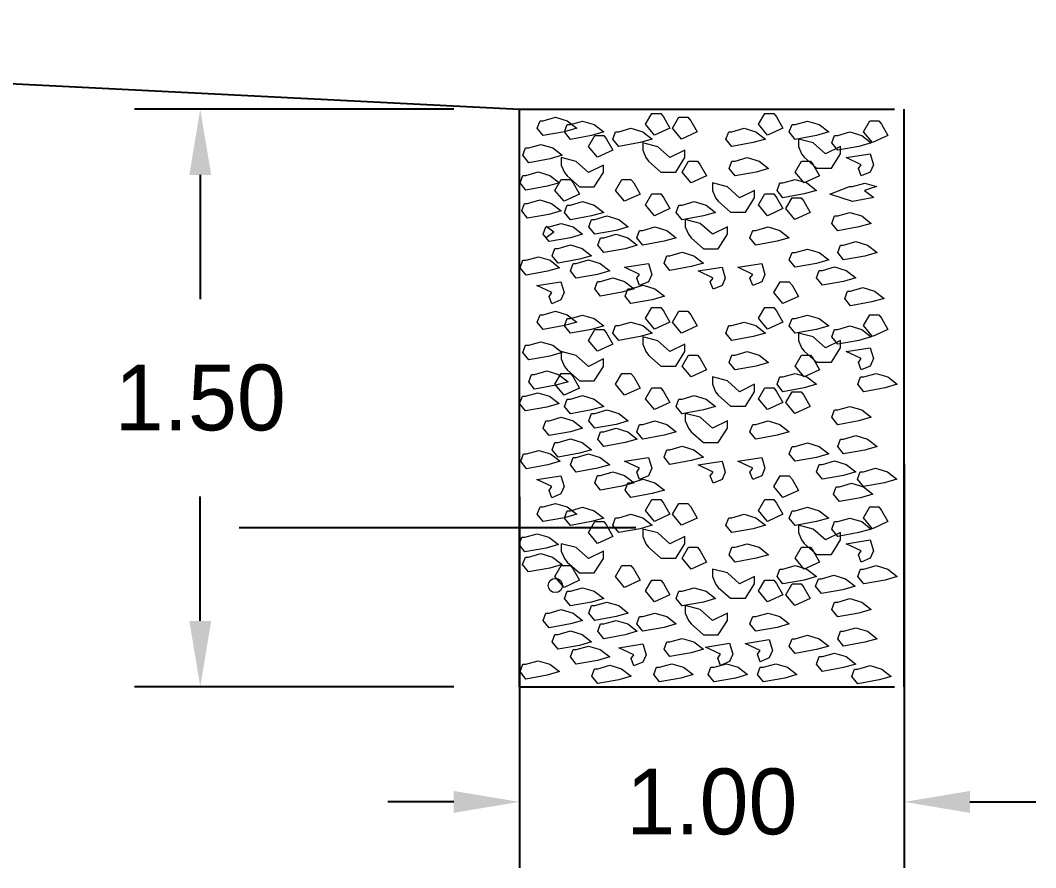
# Model space of a CAD drawing. Header units: metres. Extents: x 0 to 246, y -13 to 116.
# Drawn here: x 155.119 to 157.899, y 39.387 to 41.706 of the extents above; entities that cross this region are included whole.
import ezdxf

# ---------------------------------------------------------------- set-up
doc = ezdxf.new("R2010")
doc.units = ezdxf.units.M
doc.header["$MEASUREMENT"] = 0
doc.dimstyles.get("Standard").update_dxf_attribs({"dimtxt": 0.18, "dimasz": 0.18, "dimexe": 0.18, "dimexo": 0.0625, "dimgap": 0.09, "dimtad": 0, "dimtih": 1, "dimtoh": 1, "dimdec": 4, "dimzin": 0, "dimdsep": 46, "dimtxsty": 'Standard', "dimcen": 0.09, "dimadec": 0, "dimazin": 0, "dimtfac": 1, "dimtdec": 4, "dimtofl": 0, "dimtmove": 0, "dimatfit": 3, "dimfxl": 0, "dimtolj": 1, "dimtzin": 0, "dimarcsym": 0})

# ---------------------------------------------------------------- blocks, each defined once
blk = doc.blocks.new('*D9')
at = {"color": 0, "lineweight": -2}
for p, q in [((157.5389, 40.4924), (157.5389, 39.3872)), ((156.4854, 40.4023), (156.4854, 39.3872)), ((156.3054, 39.5672), (156.1254, 39.5672)), ((157.7189, 39.5672), (157.8989, 39.5672))]:
    blk.add_line(p, q, dxfattribs=at)
at = {"color": 0}
for points in [[(156.3054, 39.5972), (156.3054, 39.5372), (156.4854, 39.5672)], [(157.7189, 39.5972), (157.7189, 39.5372), (157.5389, 39.5672)]]:
    blk.add_solid(points, dxfattribs=at)
at = {"layer": 'DEFPOINTS', "color": 0}
for p in [(157.5389, 40.6724), (156.4854, 40.5823), (157.5389, 39.5672)]:
    blk.add_point(p, dxfattribs=at)
at = {"color": 0, "insert": (157.0122, 39.5672), "char_height": 0.18, "attachment_point": 5}
blk.add_mtext('\\A1;1.00', dxfattribs=at)
blk = doc.blocks.new('*D8')
at = {"color": 0, "lineweight": -2}
for p, q in [((156.3054, 41.4625), (155.4315, 41.4625)), ((155.6115, 41.2825), (155.6115, 40.9424)), ((155.6115, 40.0622), (155.6115, 40.4024)), ((156.3054, 39.8822), (155.4315, 39.8822))]:
    blk.add_line(p, q, dxfattribs=at)
at = {"color": 0}
for points in [[(155.5815, 41.2825), (155.6415, 41.2825), (155.6115, 41.4625)], [(155.5815, 40.0622), (155.6415, 40.0622), (155.6115, 39.8822)]]:
    blk.add_solid(points, dxfattribs=at)
at = {"layer": 'DEFPOINTS', "color": 0}
for p in [(156.4854, 41.4625), (155.6115, 39.8822), (156.4854, 39.8822)]:
    blk.add_point(p, dxfattribs=at)
at = {"color": 0, "insert": (155.6115, 40.6724), "char_height": 0.18, "attachment_point": 5}
blk.add_mtext('\\A1;1.50', dxfattribs=at)

msp = doc.modelspace()

# ---------------------------------------------------------------- linework, layer by layer
at = {"color": 0, "ltscale": 7}
for p, q in [((151.62448, 41.70558), (156.48536, 41.46254)), ((156.48536, 41.46254), (157.51261, 41.46254)), ((156.48536, 39.88216), (156.48536, 41.46254)), ((157.53895, 39.88216), (157.53895, 41.46254)), ((156.48536, 39.88216), (157.51261, 39.88216))]:
    msp.add_line(p, q, dxfattribs=at)
at = {"color": 0, "lineweight": 5}
for q in [(156.55854, 41.1416), (156.55854, 41.11015)]:
    msp.add_line((156.57915, 41.12588), q, dxfattribs=at)
at = {"color": 0}
msp.add_line((156.80444, 40.31713), (155.71798, 40.31713), dxfattribs=at)
at = {"color": 0, "lineweight": 5}
for points in [[(156.58394, 41.44042), (156.61614, 41.43077), (156.64216, 41.41059), (156.60871, 41.40094), (156.55049, 41.39042), (156.53439, 41.41059), (156.54182, 41.43077), (156.55049, 41.43077)], [(156.58394, 41.44042), (156.61614, 41.43077), (156.64216, 41.41059), (156.60871, 41.40094), (156.55049, 41.39042), (156.53439, 41.41059), (156.54182, 41.43077), (156.55049, 41.43077)], [(156.65826, 41.42989), (156.69047, 41.42024), (156.71648, 41.40007), (156.68304, 41.39042), (156.62481, 41.37989), (156.60871, 41.40007), (156.61614, 41.42024), (156.62481, 41.42024)], [(156.65826, 41.42989), (156.69047, 41.42024), (156.71648, 41.40007), (156.68304, 41.39042), (156.62481, 41.37989), (156.60871, 41.40007), (156.61614, 41.42024), (156.62481, 41.42024)], [(156.89734, 41.41059), (156.85522, 41.39129), (156.83044, 41.42112), (156.84779, 41.45094), (156.87256, 41.45094), (156.87999, 41.44129)], [(156.89734, 41.41059), (156.85522, 41.39129), (156.83044, 41.42112), (156.84779, 41.45094), (156.87256, 41.45094), (156.87999, 41.44129)], [(156.97166, 41.40007), (156.92954, 41.38077), (156.90477, 41.41059), (156.92211, 41.44042), (156.94689, 41.44042), (156.95432, 41.43077)], [(156.97166, 41.40007), (156.92954, 41.38077), (156.90477, 41.41059), (156.92211, 41.44042), (156.94689, 41.44042), (156.95432, 41.43077)], [(157.20702, 41.41059), (157.1649, 41.39129), (157.14013, 41.42112), (157.15747, 41.45094), (157.18224, 41.45094), (157.18968, 41.44129)], [(157.20702, 41.41059), (157.1649, 41.39129), (157.14013, 41.42112), (157.15747, 41.45094), (157.18224, 41.45094), (157.18968, 41.44129)], [(157.27391, 41.42989), (157.30612, 41.42024), (157.33213, 41.40007), (157.29869, 41.39042), (157.24047, 41.37989), (157.22436, 41.40007), (157.23179, 41.42024), (157.24047, 41.42024)], [(157.27391, 41.42989), (157.30612, 41.42024), (157.33213, 41.40007), (157.29869, 41.39042), (157.24047, 41.37989), (157.22436, 41.40007), (157.23179, 41.42024), (157.24047, 41.42024)], [(157.49403, 41.39042), (157.45191, 41.37112), (157.42714, 41.40094), (157.44448, 41.43077), (157.46925, 41.43077), (157.47669, 41.42112)], [(157.49403, 41.39042), (157.45191, 41.37112), (157.42714, 41.40094), (157.44448, 41.43077), (157.46925, 41.43077), (157.47669, 41.42112)], [(156.7908, 41.41059), (156.82301, 41.40094), (156.84903, 41.38077), (156.81558, 41.37112), (156.75736, 41.36059), (156.74126, 41.38077), (156.74869, 41.40094), (156.75736, 41.40094)], [(156.7908, 41.41059), (156.82301, 41.40094), (156.84903, 41.38077), (156.81558, 41.37112), (156.75736, 41.36059), (156.74126, 41.38077), (156.74869, 41.40094), (156.75736, 41.40094)], [(157.10049, 41.41059), (157.1327, 41.40094), (157.15871, 41.38077), (157.12526, 41.37112), (157.06704, 41.36059), (157.05094, 41.38077), (157.05837, 41.40094), (157.06704, 41.40094)], [(157.10049, 41.41059), (157.1327, 41.40094), (157.15871, 41.38077), (157.12526, 41.37112), (157.06704, 41.36059), (157.05094, 41.38077), (157.05837, 41.40094), (157.06704, 41.40094)], [(157.39035, 41.40007), (157.42256, 41.39042), (157.44857, 41.37024), (157.41513, 41.36059), (157.35691, 41.35007), (157.3408, 41.37024), (157.34824, 41.39042), (157.35691, 41.39042)], [(157.39035, 41.40007), (157.42256, 41.39042), (157.44857, 41.37024), (157.41513, 41.36059), (157.35691, 41.35007), (157.3408, 41.37024), (157.34824, 41.39042), (157.35691, 41.39042)], [(156.74126, 41.35007), (156.69914, 41.33077), (156.67436, 41.36059), (156.69171, 41.39042), (156.71648, 41.39042), (156.72391, 41.38077)], [(156.74126, 41.35007), (156.69914, 41.33077), (156.67436, 41.36059), (156.69171, 41.39042), (156.71648, 41.39042), (156.72391, 41.38077)], [(156.83912, 41.32024), (156.87256, 41.29042), (156.91344, 41.29042), (156.93821, 41.32989), (156.93821, 41.35007), (156.89734, 41.32989), (156.86389, 41.35971), (156.82301, 41.37024), (156.82301, 41.35007), (156.83168, 41.32989)], [(156.83912, 41.32024), (156.87256, 41.29042), (156.91344, 41.29042), (156.93821, 41.32989), (156.93821, 41.35007), (156.89734, 41.32989), (156.86389, 41.35971), (156.82301, 41.37024), (156.82301, 41.35007), (156.83168, 41.32989)], [(157.26524, 41.33077), (157.29869, 41.30094), (157.33956, 41.30094), (157.36434, 41.34042), (157.36434, 41.36059), (157.32346, 41.34042), (157.29001, 41.37024), (157.24914, 41.38077), (157.24914, 41.36059), (157.25781, 41.34042)], [(157.26524, 41.33077), (157.29869, 41.30094), (157.33956, 41.30094), (157.36434, 41.34042), (157.36434, 41.36059), (157.32346, 41.34042), (157.29001, 41.37024), (157.24914, 41.38077), (157.24914, 41.36059), (157.25781, 41.34042)], [(156.54444, 41.3661), (156.57664, 41.35646), (156.60266, 41.33628), (156.56921, 41.32663), (156.51099, 41.3161), (156.49489, 41.33628), (156.50232, 41.35646), (156.51099, 41.35646)], [(156.54444, 41.3661), (156.57664, 41.35646), (156.60266, 41.33628), (156.56921, 41.32663), (156.51099, 41.3161), (156.49489, 41.33628), (156.50232, 41.35646), (156.51099, 41.35646)], [(156.61614, 41.27989), (156.64959, 41.25007), (156.69047, 41.25007), (156.71524, 41.28954), (156.71524, 41.30971), (156.67436, 41.28954), (156.64092, 41.31936), (156.60004, 41.32989), (156.60004, 41.30971), (156.60871, 41.28954)], [(156.61614, 41.27989), (156.64959, 41.25007), (156.69047, 41.25007), (156.71524, 41.28954), (156.71524, 41.30971), (156.67436, 41.28954), (156.64092, 41.31936), (156.60004, 41.32989), (156.60004, 41.30971), (156.60871, 41.28954)], [(156.99767, 41.27989), (156.95556, 41.26059), (156.93078, 41.29042), (156.94812, 41.32024), (156.9729, 41.32024), (156.98033, 41.31059)], [(156.99767, 41.27989), (156.95556, 41.26059), (156.93078, 41.29042), (156.94812, 41.32024), (156.9729, 41.32024), (156.98033, 41.31059)], [(157.10916, 41.32989), (157.14137, 41.32024), (157.16738, 41.30007), (157.13393, 41.29042), (157.07571, 41.27989), (157.05961, 41.30007), (157.06704, 41.32024), (157.07571, 41.32024)], [(157.10916, 41.32989), (157.14137, 41.32024), (157.16738, 41.30007), (157.13393, 41.29042), (157.07571, 41.27989), (157.05961, 41.30007), (157.06704, 41.32024), (157.07571, 41.32024)], [(157.30736, 41.27989), (157.26524, 41.26059), (157.24047, 41.29042), (157.25781, 41.32024), (157.28258, 41.32024), (157.29001, 41.31059)], [(157.30736, 41.27989), (157.26524, 41.26059), (157.24047, 41.29042), (157.25781, 41.32024), (157.28258, 41.32024), (157.29001, 41.31059)], [(157.42132, 41.27989), (157.41389, 41.30007), (157.42132, 41.31059), (157.38044, 41.32989), (157.4461, 41.34042), (157.45477, 41.31059), (157.4461, 41.29042)], [(157.42132, 41.27989), (157.41389, 41.30007), (157.42132, 41.31059), (157.38044, 41.32989), (157.4461, 41.34042), (157.45477, 41.31059), (157.4461, 41.29042)], [(156.53669, 41.29099), (156.56889, 41.28134), (156.59491, 41.26117), (156.56146, 41.25152), (156.50324, 41.24099), (156.48714, 41.26117), (156.49457, 41.28134), (156.50324, 41.28134)], [(156.64959, 41.22989), (156.60747, 41.21059), (156.5827, 41.24042), (156.60004, 41.27024), (156.62481, 41.27024), (156.63225, 41.26059)], [(156.64959, 41.22989), (156.60747, 41.21059), (156.5827, 41.24042), (156.60004, 41.27024), (156.62481, 41.27024), (156.63225, 41.26059)], [(156.81558, 41.22989), (156.77346, 41.21059), (156.74869, 41.24042), (156.76603, 41.27024), (156.7908, 41.27024), (156.79824, 41.26059)], [(156.81558, 41.22989), (156.77346, 41.21059), (156.74869, 41.24042), (156.76603, 41.27024), (156.7908, 41.27024), (156.79824, 41.26059)], [(157.02988, 41.21059), (157.06333, 41.18077), (157.1042, 41.18077), (157.12898, 41.22024), (157.12898, 41.24042), (157.0881, 41.22024), (157.05466, 41.25007), (157.01378, 41.26059), (157.01378, 41.24042), (157.02245, 41.22024)], [(157.02988, 41.21059), (157.06333, 41.18077), (157.1042, 41.18077), (157.12898, 41.22024), (157.12898, 41.24042), (157.0881, 41.22024), (157.05466, 41.25007), (157.01378, 41.26059), (157.01378, 41.24042), (157.02245, 41.22024)], [(157.24047, 41.27024), (157.27267, 41.26059), (157.29869, 41.24042), (157.26524, 41.23077), (157.20702, 41.22024), (157.19092, 41.24042), (157.19835, 41.26059), (157.20702, 41.26059)], [(157.24047, 41.27024), (157.27267, 41.26059), (157.29869, 41.24042), (157.26524, 41.23077), (157.20702, 41.22024), (157.19092, 41.24042), (157.19835, 41.26059), (157.20702, 41.26059)], [(157.43108, 41.26015), (157.46329, 41.2505), (157.43034, 41.24042), (157.45586, 41.22068), (157.39763, 41.21015), (157.33567, 41.23033), (157.38896, 41.2505), (157.39763, 41.2505)], [(156.89734, 41.19042), (156.85522, 41.17112), (156.83044, 41.20094), (156.84779, 41.23077), (156.87256, 41.23077), (156.87999, 41.22112)], [(156.89734, 41.19042), (156.85522, 41.17112), (156.83044, 41.20094), (156.84779, 41.23077), (156.87256, 41.23077), (156.87999, 41.22112)], [(157.20702, 41.19042), (157.1649, 41.17112), (157.14013, 41.20094), (157.15747, 41.23077), (157.18224, 41.23077), (157.18968, 41.22112)], [(157.20702, 41.19042), (157.1649, 41.17112), (157.14013, 41.20094), (157.15747, 41.23077), (157.18224, 41.23077), (157.18968, 41.22112)], [(156.54136, 41.2142), (156.57356, 41.20455), (156.59958, 41.18438), (156.56613, 41.17473), (156.50791, 41.1642), (156.49181, 41.18438), (156.49924, 41.20455), (156.50791, 41.20455)], [(156.65826, 41.20971), (156.69047, 41.20007), (156.71648, 41.17989), (156.68304, 41.17024), (156.62481, 41.15971), (156.60871, 41.17989), (156.61614, 41.20007), (156.62481, 41.20007)], [(156.65826, 41.20971), (156.69047, 41.20007), (156.71648, 41.17989), (156.68304, 41.17024), (156.62481, 41.15971), (156.60871, 41.17989), (156.61614, 41.20007), (156.62481, 41.20007)], [(156.96423, 41.20971), (156.99643, 41.20007), (157.02245, 41.17989), (156.989, 41.17024), (156.93078, 41.15971), (156.91468, 41.17989), (156.92211, 41.20007), (156.93078, 41.20007)], [(156.96423, 41.20971), (156.99643, 41.20007), (157.02245, 41.17989), (156.989, 41.17024), (156.93078, 41.15971), (156.91468, 41.17989), (156.92211, 41.20007), (156.93078, 41.20007)], [(157.28134, 41.17989), (157.23923, 41.16059), (157.21445, 41.19042), (157.23179, 41.22024), (157.25657, 41.22024), (157.264, 41.21059)], [(157.28134, 41.17989), (157.23923, 41.16059), (157.21445, 41.19042), (157.23179, 41.22024), (157.25657, 41.22024), (157.264, 41.21059)], [(157.39035, 41.17989), (157.42256, 41.17024), (157.44857, 41.15007), (157.41513, 41.14042), (157.35691, 41.12989), (157.3408, 41.15007), (157.34824, 41.17024), (157.35691, 41.17024)], [(157.39035, 41.17989), (157.42256, 41.17024), (157.44857, 41.15007), (157.41513, 41.14042), (157.35691, 41.12989), (157.3408, 41.15007), (157.34824, 41.17024), (157.35691, 41.17024)], [(156.60004, 41.15007), (156.63225, 41.14042), (156.65826, 41.12024), (156.62481, 41.11059), (156.56659, 41.10007), (156.55049, 41.12024), (156.55792, 41.14042), (156.56659, 41.14042)], [(156.60004, 41.15007), (156.63225, 41.14042), (156.65826, 41.12024), (156.62481, 41.11059), (156.56659, 41.10007), (156.55049, 41.12024), (156.55792, 41.14042), (156.56659, 41.14042)], [(156.72515, 41.17024), (156.75736, 41.16059), (156.78337, 41.14042), (156.74993, 41.13077), (156.69171, 41.12024), (156.6756, 41.14042), (156.68304, 41.16059), (156.69171, 41.16059)], [(156.72515, 41.17024), (156.75736, 41.16059), (156.78337, 41.14042), (156.74993, 41.13077), (156.69171, 41.12024), (156.6756, 41.14042), (156.68304, 41.16059), (156.69171, 41.16059)], [(156.95556, 41.11059), (156.989, 41.08077), (157.02988, 41.08077), (157.05466, 41.12024), (157.05466, 41.14042), (157.01378, 41.12024), (156.98033, 41.15007), (156.93945, 41.16059), (156.93945, 41.14042), (156.94812, 41.12024)], [(156.95556, 41.11059), (156.989, 41.08077), (157.02988, 41.08077), (157.05466, 41.12024), (157.05466, 41.14042), (157.01378, 41.12024), (156.98033, 41.15007), (156.93945, 41.16059), (156.93945, 41.14042), (156.94812, 41.12024)], [(156.74993, 41.12024), (156.78213, 41.11059), (156.80815, 41.09042), (156.7747, 41.08077), (156.71648, 41.07024), (156.70038, 41.09042), (156.70781, 41.11059), (156.71648, 41.11059)], [(156.74993, 41.12024), (156.78213, 41.11059), (156.80815, 41.09042), (156.7747, 41.08077), (156.71648, 41.07024), (156.70038, 41.09042), (156.70781, 41.11059), (156.71648, 41.11059)], [(156.85646, 41.14042), (156.88866, 41.13077), (156.91468, 41.11059), (156.88123, 41.10094), (156.82301, 41.09042), (156.80691, 41.11059), (156.81434, 41.13077), (156.82301, 41.13077)], [(156.85646, 41.14042), (156.88866, 41.13077), (156.91468, 41.11059), (156.88123, 41.10094), (156.82301, 41.09042), (156.80691, 41.11059), (156.81434, 41.13077), (156.82301, 41.13077)], [(157.16614, 41.14042), (157.19835, 41.13077), (157.22436, 41.11059), (157.19092, 41.10094), (157.1327, 41.09042), (157.11659, 41.11059), (157.12402, 41.13077), (157.1327, 41.13077)], [(157.16614, 41.14042), (157.19835, 41.13077), (157.22436, 41.11059), (157.19092, 41.10094), (157.1327, 41.09042), (157.11659, 41.11059), (157.12402, 41.13077), (157.1327, 41.13077)], [(157.40646, 41.10007), (157.43866, 41.09042), (157.46468, 41.07024), (157.43123, 41.06059), (157.37301, 41.05007), (157.35691, 41.07024), (157.36434, 41.09042), (157.37301, 41.09042)], [(157.40646, 41.10007), (157.43866, 41.09042), (157.46468, 41.07024), (157.43123, 41.06059), (157.37301, 41.05007), (157.35691, 41.07024), (157.36434, 41.09042), (157.37301, 41.09042)], [(156.62481, 41.09129), (156.65702, 41.08164), (156.68304, 41.06147), (156.64959, 41.05182), (156.59137, 41.04129), (156.57527, 41.06147), (156.5827, 41.08164), (156.59137, 41.08164)], [(156.62481, 41.09129), (156.65702, 41.08164), (156.68304, 41.06147), (156.64959, 41.05182), (156.59137, 41.04129), (156.57527, 41.06147), (156.5827, 41.08164), (156.59137, 41.08164)], [(156.93078, 41.07112), (156.96299, 41.06147), (156.989, 41.04129), (156.95556, 41.03164), (156.89734, 41.02112), (156.88123, 41.04129), (156.88866, 41.06147), (156.89734, 41.06147)], [(156.93078, 41.07112), (156.96299, 41.06147), (156.989, 41.04129), (156.95556, 41.03164), (156.89734, 41.02112), (156.88123, 41.04129), (156.88866, 41.06147), (156.89734, 41.06147)], [(157.27391, 41.07989), (157.30612, 41.07024), (157.33213, 41.05007), (157.29869, 41.04042), (157.24047, 41.02989), (157.22436, 41.05007), (157.23179, 41.07024), (157.24047, 41.07024)], [(157.27391, 41.07989), (157.30612, 41.07024), (157.33213, 41.05007), (157.29869, 41.04042), (157.24047, 41.02989), (157.22436, 41.05007), (157.23179, 41.07024), (157.24047, 41.07024)], [(156.53723, 41.05857), (156.56943, 41.04892), (156.59545, 41.02875), (156.562, 41.0191), (156.50378, 41.00857), (156.48768, 41.02875), (156.49511, 41.04892), (156.50378, 41.04892)], [(156.67436, 41.05007), (156.70657, 41.04042), (156.73258, 41.02024), (156.69914, 41.01059), (156.64092, 41.00007), (156.62481, 41.02024), (156.63225, 41.04042), (156.64092, 41.04042)], [(156.67436, 41.05007), (156.70657, 41.04042), (156.73258, 41.02024), (156.69914, 41.01059), (156.64092, 41.00007), (156.62481, 41.02024), (156.63225, 41.04042), (156.64092, 41.04042)], [(156.81434, 40.97989), (156.80691, 41.00007), (156.81434, 41.01059), (156.77346, 41.02989), (156.83912, 41.04042), (156.84779, 41.01059), (156.83912, 40.99042)], [(156.81434, 40.97989), (156.80691, 41.00007), (156.81434, 41.01059), (156.77346, 41.02989), (156.83912, 41.04042), (156.84779, 41.01059), (156.83912, 40.99042)], [(157.12402, 40.97989), (157.11659, 41.00007), (157.12402, 41.01059), (157.08315, 41.02989), (157.1488, 41.04042), (157.15747, 41.01059), (157.1488, 40.99042)], [(157.12402, 40.97989), (157.11659, 41.00007), (157.12402, 41.01059), (157.08315, 41.02989), (157.1488, 41.04042), (157.15747, 41.01059), (157.1488, 40.99042)], [(157.01542, 40.96975), (157.00799, 40.98993), (157.01542, 41.00045), (156.97454, 41.01975), (157.04019, 41.03028), (157.04886, 41.00045), (157.04019, 40.98028)], [(157.01542, 40.96975), (157.00799, 40.98993), (157.01542, 41.00045), (156.97454, 41.01975), (157.04019, 41.03028), (157.04886, 41.00045), (157.04019, 40.98028)], [(157.34824, 41.03077), (157.38044, 41.02112), (157.40646, 41.00094), (157.37301, 40.99129), (157.31479, 40.98077), (157.29869, 41.00094), (157.30612, 41.02112), (157.31479, 41.02112)], [(157.34824, 41.03077), (157.38044, 41.02112), (157.40646, 41.00094), (157.37301, 40.99129), (157.31479, 40.98077), (157.29869, 41.00094), (157.30612, 41.02112), (157.31479, 41.02112)], [(156.57403, 40.92989), (156.56659, 40.95007), (156.57403, 40.96059), (156.53315, 40.97989), (156.5988, 40.99042), (156.60747, 40.96059), (156.5988, 40.94042)], [(156.57403, 40.92989), (156.56659, 40.95007), (156.57403, 40.96059), (156.53315, 40.97989), (156.5988, 40.99042), (156.60747, 40.96059), (156.5988, 40.94042)], [(156.74126, 41.00094), (156.77346, 40.99129), (156.79948, 40.97112), (156.76603, 40.96147), (156.70781, 40.95094), (156.69171, 40.97112), (156.69914, 40.99129), (156.70781, 40.99129)], [(156.74126, 41.00094), (156.77346, 40.99129), (156.79948, 40.97112), (156.76603, 40.96147), (156.70781, 40.95094), (156.69171, 40.97112), (156.69914, 40.99129), (156.70781, 40.99129)], [(156.82425, 40.98077), (156.85646, 40.97112), (156.88247, 40.95094), (156.84903, 40.94129), (156.7908, 40.93077), (156.7747, 40.95094), (156.78213, 40.97112), (156.7908, 40.97112)], [(156.82425, 40.98077), (156.85646, 40.97112), (156.88247, 40.95094), (156.84903, 40.94129), (156.7908, 40.93077), (156.7747, 40.95094), (156.78213, 40.97112), (156.7908, 40.97112)], [(157.24914, 40.95007), (157.20702, 40.93077), (157.18224, 40.96059), (157.19959, 40.99042), (157.22436, 40.99042), (157.23179, 40.98077)], [(157.24914, 40.95007), (157.20702, 40.93077), (157.18224, 40.96059), (157.19959, 40.99042), (157.22436, 40.99042), (157.23179, 40.98077)], [(157.42557, 40.97454), (157.45778, 40.96489), (157.48379, 40.94472), (157.45035, 40.93507), (157.39213, 40.92454), (157.37602, 40.94472), (157.38345, 40.96489), (157.39213, 40.96489)], [(156.58394, 40.90972), (156.61614, 40.90007), (156.64216, 40.87989), (156.60871, 40.87025), (156.55049, 40.85972), (156.53439, 40.87989), (156.54182, 40.90007), (156.55049, 40.90007)], [(156.58394, 40.90972), (156.61614, 40.90007), (156.64216, 40.87989), (156.60871, 40.87025), (156.55049, 40.85972), (156.53439, 40.87989), (156.54182, 40.90007), (156.55049, 40.90007)], [(156.65826, 40.89919), (156.69047, 40.88954), (156.71648, 40.86937), (156.68304, 40.85972), (156.62481, 40.84919), (156.60871, 40.86937), (156.61614, 40.88954), (156.62481, 40.88954)], [(156.65826, 40.89919), (156.69047, 40.88954), (156.71648, 40.86937), (156.68304, 40.85972), (156.62481, 40.84919), (156.60871, 40.86937), (156.61614, 40.88954), (156.62481, 40.88954)], [(156.89734, 40.87989), (156.85522, 40.8606), (156.83044, 40.89042), (156.84779, 40.92025), (156.87256, 40.92025), (156.87999, 40.9106)], [(156.89734, 40.87989), (156.85522, 40.8606), (156.83044, 40.89042), (156.84779, 40.92025), (156.87256, 40.92025), (156.87999, 40.9106)], [(156.97166, 40.86937), (156.92954, 40.85007), (156.90477, 40.87989), (156.92211, 40.90972), (156.94689, 40.90972), (156.95432, 40.90007)], [(156.97166, 40.86937), (156.92954, 40.85007), (156.90477, 40.87989), (156.92211, 40.90972), (156.94689, 40.90972), (156.95432, 40.90007)], [(157.20702, 40.87989), (157.1649, 40.8606), (157.14013, 40.89042), (157.15747, 40.92025), (157.18224, 40.92025), (157.18968, 40.9106)], [(157.20702, 40.87989), (157.1649, 40.8606), (157.14013, 40.89042), (157.15747, 40.92025), (157.18224, 40.92025), (157.18968, 40.9106)], [(157.27391, 40.89919), (157.30612, 40.88954), (157.33213, 40.86937), (157.29869, 40.85972), (157.24047, 40.84919), (157.22436, 40.86937), (157.23179, 40.88954), (157.24047, 40.88954)], [(157.27391, 40.89919), (157.30612, 40.88954), (157.33213, 40.86937), (157.29869, 40.85972), (157.24047, 40.84919), (157.22436, 40.86937), (157.23179, 40.88954), (157.24047, 40.88954)], [(157.49403, 40.85972), (157.45191, 40.84042), (157.42714, 40.87025), (157.44448, 40.90007), (157.46925, 40.90007), (157.47669, 40.89042)], [(157.49403, 40.85972), (157.45191, 40.84042), (157.42714, 40.87025), (157.44448, 40.90007), (157.46925, 40.90007), (157.47669, 40.89042)], [(156.7908, 40.87989), (156.82301, 40.87025), (156.84903, 40.85007), (156.81558, 40.84042), (156.75736, 40.82989), (156.74126, 40.85007), (156.74869, 40.87025), (156.75736, 40.87025)], [(156.7908, 40.87989), (156.82301, 40.87025), (156.84903, 40.85007), (156.81558, 40.84042), (156.75736, 40.82989), (156.74126, 40.85007), (156.74869, 40.87025), (156.75736, 40.87025)], [(157.10049, 40.87989), (157.1327, 40.87025), (157.15871, 40.85007), (157.12526, 40.84042), (157.06704, 40.82989), (157.05094, 40.85007), (157.05837, 40.87025), (157.06704, 40.87025)], [(157.10049, 40.87989), (157.1327, 40.87025), (157.15871, 40.85007), (157.12526, 40.84042), (157.06704, 40.82989), (157.05094, 40.85007), (157.05837, 40.87025), (157.06704, 40.87025)], [(157.39035, 40.86937), (157.42256, 40.85972), (157.44857, 40.83954), (157.41513, 40.82989), (157.35691, 40.81937), (157.3408, 40.83954), (157.34824, 40.85972), (157.35691, 40.85972)], [(157.39035, 40.86937), (157.42256, 40.85972), (157.44857, 40.83954), (157.41513, 40.82989), (157.35691, 40.81937), (157.3408, 40.83954), (157.34824, 40.85972), (157.35691, 40.85972)], [(156.74126, 40.81937), (156.69914, 40.80007), (156.67436, 40.82989), (156.69171, 40.85972), (156.71648, 40.85972), (156.72391, 40.85007)], [(156.74126, 40.81937), (156.69914, 40.80007), (156.67436, 40.82989), (156.69171, 40.85972), (156.71648, 40.85972), (156.72391, 40.85007)], [(157.26524, 40.80007), (157.29869, 40.77025), (157.33956, 40.77025), (157.36434, 40.80972), (157.36434, 40.82989), (157.32346, 40.80972), (157.29001, 40.83954), (157.24914, 40.85007), (157.24914, 40.82989), (157.25781, 40.80972)], [(157.26524, 40.80007), (157.29869, 40.77025), (157.33956, 40.77025), (157.36434, 40.80972), (157.36434, 40.82989), (157.32346, 40.80972), (157.29001, 40.83954), (157.24914, 40.85007), (157.24914, 40.82989), (157.25781, 40.80972)], [(156.5442, 40.8263), (156.57641, 40.81665), (156.60242, 40.79647), (156.56898, 40.78682), (156.51076, 40.7763), (156.49465, 40.79647), (156.50209, 40.81665), (156.51076, 40.81665)], [(156.5442, 40.8263), (156.57641, 40.81665), (156.60242, 40.79647), (156.56898, 40.78682), (156.51076, 40.7763), (156.49465, 40.79647), (156.50209, 40.81665), (156.51076, 40.81665)], [(156.83912, 40.78954), (156.87256, 40.75972), (156.91344, 40.75972), (156.93821, 40.79919), (156.93821, 40.81937), (156.89734, 40.79919), (156.86389, 40.82902), (156.82301, 40.83954), (156.82301, 40.81937), (156.83168, 40.79919)], [(156.83912, 40.78954), (156.87256, 40.75972), (156.91344, 40.75972), (156.93821, 40.79919), (156.93821, 40.81937), (156.89734, 40.79919), (156.86389, 40.82902), (156.82301, 40.83954), (156.82301, 40.81937), (156.83168, 40.79919)], [(156.61614, 40.74919), (156.64959, 40.71937), (156.69047, 40.71937), (156.71524, 40.75884), (156.71524, 40.77902), (156.67436, 40.75884), (156.64092, 40.78867), (156.60004, 40.79919), (156.60004, 40.77902), (156.60871, 40.75884)], [(156.61614, 40.74919), (156.64959, 40.71937), (156.69047, 40.71937), (156.71524, 40.75884), (156.71524, 40.77902), (156.67436, 40.75884), (156.64092, 40.78867), (156.60004, 40.79919), (156.60004, 40.77902), (156.60871, 40.75884)], [(156.99767, 40.74919), (156.95556, 40.72989), (156.93078, 40.75972), (156.94812, 40.78954), (156.9729, 40.78954), (156.98033, 40.77989)], [(156.99767, 40.74919), (156.95556, 40.72989), (156.93078, 40.75972), (156.94812, 40.78954), (156.9729, 40.78954), (156.98033, 40.77989)], [(157.10916, 40.79919), (157.14137, 40.78954), (157.16738, 40.76937), (157.13393, 40.75972), (157.07571, 40.74919), (157.05961, 40.76937), (157.06704, 40.78954), (157.07571, 40.78954)], [(157.10916, 40.79919), (157.14137, 40.78954), (157.16738, 40.76937), (157.13393, 40.75972), (157.07571, 40.74919), (157.05961, 40.76937), (157.06704, 40.78954), (157.07571, 40.78954)], [(157.30736, 40.74919), (157.26524, 40.72989), (157.24047, 40.75972), (157.25781, 40.78954), (157.28258, 40.78954), (157.29001, 40.77989)], [(157.30736, 40.74919), (157.26524, 40.72989), (157.24047, 40.75972), (157.25781, 40.78954), (157.28258, 40.78954), (157.29001, 40.77989)], [(157.42132, 40.74919), (157.41389, 40.76937), (157.42132, 40.77989), (157.38044, 40.79919), (157.4461, 40.80972), (157.45477, 40.77989), (157.4461, 40.75972)], [(157.42132, 40.74919), (157.41389, 40.76937), (157.42132, 40.77989), (157.38044, 40.79919), (157.4461, 40.80972), (157.45477, 40.77989), (157.4461, 40.75972)], [(156.56031, 40.74647), (156.59251, 40.73682), (156.61853, 40.71665), (156.58508, 40.707), (156.52686, 40.69647), (156.51076, 40.71665), (156.51819, 40.73682), (156.52686, 40.73682)], [(156.56031, 40.74647), (156.59251, 40.73682), (156.61853, 40.71665), (156.58508, 40.707), (156.52686, 40.69647), (156.51076, 40.71665), (156.51819, 40.73682), (156.52686, 40.73682)], [(156.64959, 40.69919), (156.60747, 40.67989), (156.5827, 40.70972), (156.60004, 40.73954), (156.62481, 40.73954), (156.63225, 40.72989)], [(156.64959, 40.69919), (156.60747, 40.67989), (156.5827, 40.70972), (156.60004, 40.73954), (156.62481, 40.73954), (156.63225, 40.72989)], [(156.81558, 40.69919), (156.77346, 40.67989), (156.74869, 40.70972), (156.76603, 40.73954), (156.7908, 40.73954), (156.79824, 40.72989)], [(156.81558, 40.69919), (156.77346, 40.67989), (156.74869, 40.70972), (156.76603, 40.73954), (156.7908, 40.73954), (156.79824, 40.72989)], [(157.24047, 40.73954), (157.27267, 40.72989), (157.29869, 40.70972), (157.26524, 40.70007), (157.20702, 40.68954), (157.19092, 40.70972), (157.19835, 40.72989), (157.20702, 40.72989)], [(157.24047, 40.73954), (157.27267, 40.72989), (157.29869, 40.70972), (157.26524, 40.70007), (157.20702, 40.68954), (157.19092, 40.70972), (157.19835, 40.72989), (157.20702, 40.72989)], [(157.46182, 40.73954), (157.49403, 40.72989), (157.52004, 40.70972), (157.4866, 40.70007), (157.42838, 40.68954), (157.41227, 40.70972), (157.4197, 40.72989), (157.42838, 40.72989)], [(157.46182, 40.73954), (157.49403, 40.72989), (157.52004, 40.70972), (157.4866, 40.70007), (157.42838, 40.68954), (157.41227, 40.70972), (157.4197, 40.72989), (157.42838, 40.72989)], [(157.02988, 40.67989), (157.06333, 40.65007), (157.1042, 40.65007), (157.12898, 40.68954), (157.12898, 40.70972), (157.0881, 40.68954), (157.05466, 40.71937), (157.01378, 40.72989), (157.01378, 40.70972), (157.02245, 40.68954)], [(157.02988, 40.67989), (157.06333, 40.65007), (157.1042, 40.65007), (157.12898, 40.68954), (157.12898, 40.70972), (157.0881, 40.68954), (157.05466, 40.71937), (157.01378, 40.72989), (157.01378, 40.70972), (157.02245, 40.68954)], [(156.53553, 40.68682), (156.56774, 40.67718), (156.59375, 40.657), (156.56031, 40.64735), (156.50209, 40.63682), (156.48598, 40.657), (156.49342, 40.67718), (156.50209, 40.67718)], [(156.65826, 40.67902), (156.69047, 40.66937), (156.71648, 40.64919), (156.68304, 40.63954), (156.62481, 40.62902), (156.60871, 40.64919), (156.61614, 40.66937), (156.62481, 40.66937)], [(156.65826, 40.67902), (156.69047, 40.66937), (156.71648, 40.64919), (156.68304, 40.63954), (156.62481, 40.62902), (156.60871, 40.64919), (156.61614, 40.66937), (156.62481, 40.66937)], [(156.89734, 40.65972), (156.85522, 40.64042), (156.83044, 40.67025), (156.84779, 40.70007), (156.87256, 40.70007), (156.87999, 40.69042)], [(156.89734, 40.65972), (156.85522, 40.64042), (156.83044, 40.67025), (156.84779, 40.70007), (156.87256, 40.70007), (156.87999, 40.69042)], [(156.96423, 40.67902), (156.99643, 40.66937), (157.02245, 40.64919), (156.989, 40.63954), (156.93078, 40.62902), (156.91468, 40.64919), (156.92211, 40.66937), (156.93078, 40.66937)], [(156.96423, 40.67902), (156.99643, 40.66937), (157.02245, 40.64919), (156.989, 40.63954), (156.93078, 40.62902), (156.91468, 40.64919), (156.92211, 40.66937), (156.93078, 40.66937)], [(157.20702, 40.65972), (157.1649, 40.64042), (157.14013, 40.67025), (157.15747, 40.70007), (157.18224, 40.70007), (157.18968, 40.69042)], [(157.20702, 40.65972), (157.1649, 40.64042), (157.14013, 40.67025), (157.15747, 40.70007), (157.18224, 40.70007), (157.18968, 40.69042)], [(157.28134, 40.64919), (157.23923, 40.62989), (157.21445, 40.65972), (157.23179, 40.68954), (157.25657, 40.68954), (157.264, 40.67989)], [(157.28134, 40.64919), (157.23923, 40.62989), (157.21445, 40.65972), (157.23179, 40.68954), (157.25657, 40.68954), (157.264, 40.67989)], [(157.39035, 40.64919), (157.42256, 40.63954), (157.44857, 40.61937), (157.41513, 40.60972), (157.35691, 40.59919), (157.3408, 40.61937), (157.34824, 40.63954), (157.35691, 40.63954)], [(157.39035, 40.64919), (157.42256, 40.63954), (157.44857, 40.61937), (157.41513, 40.60972), (157.35691, 40.59919), (157.3408, 40.61937), (157.34824, 40.63954), (157.35691, 40.63954)], [(156.60004, 40.61937), (156.63225, 40.60972), (156.65826, 40.58954), (156.62481, 40.57989), (156.56659, 40.56937), (156.55049, 40.58954), (156.55792, 40.60972), (156.56659, 40.60972)], [(156.60004, 40.61937), (156.63225, 40.60972), (156.65826, 40.58954), (156.62481, 40.57989), (156.56659, 40.56937), (156.55049, 40.58954), (156.55792, 40.60972), (156.56659, 40.60972)], [(156.72515, 40.63954), (156.75736, 40.62989), (156.78337, 40.60972), (156.74993, 40.60007), (156.69171, 40.58954), (156.6756, 40.60972), (156.68304, 40.62989), (156.69171, 40.62989)], [(156.72515, 40.63954), (156.75736, 40.62989), (156.78337, 40.60972), (156.74993, 40.60007), (156.69171, 40.58954), (156.6756, 40.60972), (156.68304, 40.62989), (156.69171, 40.62989)], [(156.95556, 40.57989), (156.989, 40.55007), (157.02988, 40.55007), (157.05466, 40.58954), (157.05466, 40.60972), (157.01378, 40.58954), (156.98033, 40.61937), (156.93945, 40.62989), (156.93945, 40.60972), (156.94812, 40.58954)], [(156.95556, 40.57989), (156.989, 40.55007), (157.02988, 40.55007), (157.05466, 40.58954), (157.05466, 40.60972), (157.01378, 40.58954), (156.98033, 40.61937), (156.93945, 40.62989), (156.93945, 40.60972), (156.94812, 40.58954)], [(156.85646, 40.60972), (156.88866, 40.60007), (156.91468, 40.57989), (156.88123, 40.57025), (156.82301, 40.55972), (156.80691, 40.57989), (156.81434, 40.60007), (156.82301, 40.60007)], [(156.85646, 40.60972), (156.88866, 40.60007), (156.91468, 40.57989), (156.88123, 40.57025), (156.82301, 40.55972), (156.80691, 40.57989), (156.81434, 40.60007), (156.82301, 40.60007)], [(157.16614, 40.60972), (157.19835, 40.60007), (157.22436, 40.57989), (157.19092, 40.57025), (157.1327, 40.55972), (157.11659, 40.57989), (157.12402, 40.60007), (157.1327, 40.60007)], [(157.16614, 40.60972), (157.19835, 40.60007), (157.22436, 40.57989), (157.19092, 40.57025), (157.1327, 40.55972), (157.11659, 40.57989), (157.12402, 40.60007), (157.1327, 40.60007)], [(156.74993, 40.58954), (156.78213, 40.57989), (156.80815, 40.55972), (156.7747, 40.55007), (156.71648, 40.53954), (156.70038, 40.55972), (156.70781, 40.57989), (156.71648, 40.57989)], [(156.74993, 40.58954), (156.78213, 40.57989), (156.80815, 40.55972), (156.7747, 40.55007), (156.71648, 40.53954), (156.70038, 40.55972), (156.70781, 40.57989), (156.71648, 40.57989)], [(157.40646, 40.56937), (157.43866, 40.55972), (157.46468, 40.53954), (157.43123, 40.52989), (157.37301, 40.51937), (157.35691, 40.53954), (157.36434, 40.55972), (157.37301, 40.55972)], [(157.40646, 40.56937), (157.43866, 40.55972), (157.46468, 40.53954), (157.43123, 40.52989), (157.37301, 40.51937), (157.35691, 40.53954), (157.36434, 40.55972), (157.37301, 40.55972)], [(156.62481, 40.5606), (156.65702, 40.55095), (156.68304, 40.53077), (156.64959, 40.52112), (156.59137, 40.5106), (156.57527, 40.53077), (156.5827, 40.55095), (156.59137, 40.55095)], [(156.62481, 40.5606), (156.65702, 40.55095), (156.68304, 40.53077), (156.64959, 40.52112), (156.59137, 40.5106), (156.57527, 40.53077), (156.5827, 40.55095), (156.59137, 40.55095)], [(156.93078, 40.54042), (156.96299, 40.53077), (156.989, 40.5106), (156.95556, 40.50095), (156.89734, 40.49042), (156.88123, 40.5106), (156.88866, 40.53077), (156.89734, 40.53077)], [(156.93078, 40.54042), (156.96299, 40.53077), (156.989, 40.5106), (156.95556, 40.50095), (156.89734, 40.49042), (156.88123, 40.5106), (156.88866, 40.53077), (156.89734, 40.53077)], [(157.27391, 40.54919), (157.30612, 40.53954), (157.33213, 40.51937), (157.29869, 40.50972), (157.24047, 40.49919), (157.22436, 40.51937), (157.23179, 40.53954), (157.24047, 40.53954)], [(157.27391, 40.54919), (157.30612, 40.53954), (157.33213, 40.51937), (157.29869, 40.50972), (157.24047, 40.49919), (157.22436, 40.51937), (157.23179, 40.53954), (157.24047, 40.53954)], [(156.53844, 40.52889), (156.57064, 40.51924), (156.59666, 40.49907), (156.56321, 40.48942), (156.50499, 40.47889), (156.48889, 40.49907), (156.49632, 40.51924), (156.50499, 40.51924)], [(156.67436, 40.51937), (156.70657, 40.50972), (156.73258, 40.48954), (156.69914, 40.47989), (156.64092, 40.46937), (156.62481, 40.48954), (156.63225, 40.50972), (156.64092, 40.50972)], [(156.67436, 40.51937), (156.70657, 40.50972), (156.73258, 40.48954), (156.69914, 40.47989), (156.64092, 40.46937), (156.62481, 40.48954), (156.63225, 40.50972), (156.64092, 40.50972)], [(156.81434, 40.44919), (156.80691, 40.46937), (156.81434, 40.47989), (156.77346, 40.49919), (156.83912, 40.50972), (156.84779, 40.47989), (156.83912, 40.45972)], [(156.81434, 40.44919), (156.80691, 40.46937), (156.81434, 40.47989), (156.77346, 40.49919), (156.83912, 40.50972), (156.84779, 40.47989), (156.83912, 40.45972)], [(157.12402, 40.44919), (157.11659, 40.46937), (157.12402, 40.47989), (157.08315, 40.49919), (157.1488, 40.50972), (157.15747, 40.47989), (157.1488, 40.45972)], [(157.12402, 40.44919), (157.11659, 40.46937), (157.12402, 40.47989), (157.08315, 40.49919), (157.1488, 40.50972), (157.15747, 40.47989), (157.1488, 40.45972)], [(157.01542, 40.43905), (157.00799, 40.45923), (157.01542, 40.46975), (156.97454, 40.48905), (157.04019, 40.49958), (157.04886, 40.46975), (157.04019, 40.44958)], [(157.01542, 40.43905), (157.00799, 40.45923), (157.01542, 40.46975), (156.97454, 40.48905), (157.04019, 40.49958), (157.04886, 40.46975), (157.04019, 40.44958)], [(157.34824, 40.50007), (157.38044, 40.49042), (157.40646, 40.47024), (157.37301, 40.4606), (157.31479, 40.45007), (157.29869, 40.47024), (157.30612, 40.49042), (157.31479, 40.49042)], [(157.34824, 40.50007), (157.38044, 40.49042), (157.40646, 40.47024), (157.37301, 40.4606), (157.31479, 40.45007), (157.29869, 40.47024), (157.30612, 40.49042), (157.31479, 40.49042)], [(157.46058, 40.47989), (157.49279, 40.47024), (157.5188, 40.45007), (157.48536, 40.44042), (157.42714, 40.42989), (157.41103, 40.45007), (157.41847, 40.47024), (157.42714, 40.47024)], [(156.57403, 40.39919), (156.56659, 40.41937), (156.57403, 40.42989), (156.53315, 40.44919), (156.5988, 40.45972), (156.60747, 40.42989), (156.5988, 40.40972)], [(156.57403, 40.39919), (156.56659, 40.41937), (156.57403, 40.42989), (156.53315, 40.44919), (156.5988, 40.45972), (156.60747, 40.42989), (156.5988, 40.40972)], [(156.74126, 40.47024), (156.77346, 40.4606), (156.79948, 40.44042), (156.76603, 40.43077), (156.70781, 40.42024), (156.69171, 40.44042), (156.69914, 40.4606), (156.70781, 40.4606)], [(156.74126, 40.47024), (156.77346, 40.4606), (156.79948, 40.44042), (156.76603, 40.43077), (156.70781, 40.42024), (156.69171, 40.44042), (156.69914, 40.4606), (156.70781, 40.4606)], [(157.24914, 40.41937), (157.20702, 40.40007), (157.18224, 40.42989), (157.19959, 40.45972), (157.22436, 40.45972), (157.23179, 40.45007)], [(157.24914, 40.41937), (157.20702, 40.40007), (157.18224, 40.42989), (157.19959, 40.45972), (157.22436, 40.45972), (157.23179, 40.45007)], [(156.82425, 40.45007), (156.85646, 40.44042), (156.88247, 40.42024), (156.84903, 40.4106), (156.7908, 40.40007), (156.7747, 40.42024), (156.78213, 40.44042), (156.7908, 40.44042)], [(156.82425, 40.45007), (156.85646, 40.44042), (156.88247, 40.42024), (156.84903, 40.4106), (156.7908, 40.40007), (156.7747, 40.42024), (156.78213, 40.44042), (156.7908, 40.44042)], [(157.39483, 40.43887), (157.42703, 40.42922), (157.45305, 40.40905), (157.4196, 40.3994), (157.36138, 40.38887), (157.34528, 40.40905), (157.35271, 40.42922), (157.36138, 40.42922)], [(156.58394, 40.38392), (156.61614, 40.37427), (156.64216, 40.35409), (156.60871, 40.34444), (156.55049, 40.33392), (156.53439, 40.35409), (156.54182, 40.37427), (156.55049, 40.37427)], [(156.58394, 40.38392), (156.61614, 40.37427), (156.64216, 40.35409), (156.60871, 40.34444), (156.55049, 40.33392), (156.53439, 40.35409), (156.54182, 40.37427), (156.55049, 40.37427)], [(156.65826, 40.37339), (156.69047, 40.36374), (156.71648, 40.34357), (156.68304, 40.33392), (156.62481, 40.32339), (156.60871, 40.34357), (156.61614, 40.36374), (156.62481, 40.36374)], [(156.65826, 40.37339), (156.69047, 40.36374), (156.71648, 40.34357), (156.68304, 40.33392), (156.62481, 40.32339), (156.60871, 40.34357), (156.61614, 40.36374), (156.62481, 40.36374)], [(156.89734, 40.35409), (156.85522, 40.33479), (156.83044, 40.36462), (156.84779, 40.39444), (156.87256, 40.39444), (156.87999, 40.38479)], [(156.89734, 40.35409), (156.85522, 40.33479), (156.83044, 40.36462), (156.84779, 40.39444), (156.87256, 40.39444), (156.87999, 40.38479)], [(156.97166, 40.34357), (156.92954, 40.32427), (156.90477, 40.35409), (156.92211, 40.38392), (156.94689, 40.38392), (156.95432, 40.37427)], [(156.97166, 40.34357), (156.92954, 40.32427), (156.90477, 40.35409), (156.92211, 40.38392), (156.94689, 40.38392), (156.95432, 40.37427)], [(157.20702, 40.35409), (157.1649, 40.33479), (157.14013, 40.36462), (157.15747, 40.39444), (157.18224, 40.39444), (157.18968, 40.38479)], [(157.20702, 40.35409), (157.1649, 40.33479), (157.14013, 40.36462), (157.15747, 40.39444), (157.18224, 40.39444), (157.18968, 40.38479)], [(157.27391, 40.37339), (157.30612, 40.36374), (157.33213, 40.34357), (157.29869, 40.33392), (157.24047, 40.32339), (157.22436, 40.34357), (157.23179, 40.36374), (157.24047, 40.36374)], [(157.27391, 40.37339), (157.30612, 40.36374), (157.33213, 40.34357), (157.29869, 40.33392), (157.24047, 40.32339), (157.22436, 40.34357), (157.23179, 40.36374), (157.24047, 40.36374)], [(157.49403, 40.33392), (157.45191, 40.31462), (157.42714, 40.34444), (157.44448, 40.37427), (157.46925, 40.37427), (157.47669, 40.36462)], [(157.49403, 40.33392), (157.45191, 40.31462), (157.42714, 40.34444), (157.44448, 40.37427), (157.46925, 40.37427), (157.47669, 40.36462)], [(156.7908, 40.35409), (156.82301, 40.34444), (156.84903, 40.32427), (156.81558, 40.31462), (156.75736, 40.30409), (156.74126, 40.32427), (156.74869, 40.34444), (156.75736, 40.34444)], [(156.7908, 40.35409), (156.82301, 40.34444), (156.84903, 40.32427), (156.81558, 40.31462), (156.75736, 40.30409), (156.74126, 40.32427), (156.74869, 40.34444), (156.75736, 40.34444)], [(157.10049, 40.35409), (157.1327, 40.34444), (157.15871, 40.32427), (157.12526, 40.31462), (157.06704, 40.30409), (157.05094, 40.32427), (157.05837, 40.34444), (157.06704, 40.34444)], [(157.10049, 40.35409), (157.1327, 40.34444), (157.15871, 40.32427), (157.12526, 40.31462), (157.06704, 40.30409), (157.05094, 40.32427), (157.05837, 40.34444), (157.06704, 40.34444)], [(157.39035, 40.34357), (157.42256, 40.33392), (157.44857, 40.31374), (157.41513, 40.30409), (157.35691, 40.29357), (157.3408, 40.31374), (157.34824, 40.33392), (157.35691, 40.33392)], [(157.39035, 40.34357), (157.42256, 40.33392), (157.44857, 40.31374), (157.41513, 40.30409), (157.35691, 40.29357), (157.3408, 40.31374), (157.34824, 40.33392), (157.35691, 40.33392)], [(156.74126, 40.29357), (156.69914, 40.27427), (156.67436, 40.30409), (156.69171, 40.33392), (156.71648, 40.33392), (156.72391, 40.32427)], [(156.74126, 40.29357), (156.69914, 40.27427), (156.67436, 40.30409), (156.69171, 40.33392), (156.71648, 40.33392), (156.72391, 40.32427)], [(156.83912, 40.26374), (156.87256, 40.23392), (156.91344, 40.23392), (156.93821, 40.27339), (156.93821, 40.29357), (156.89734, 40.27339), (156.86389, 40.30322), (156.82301, 40.31374), (156.82301, 40.29357), (156.83168, 40.27339)], [(156.83912, 40.26374), (156.87256, 40.23392), (156.91344, 40.23392), (156.93821, 40.27339), (156.93821, 40.29357), (156.89734, 40.27339), (156.86389, 40.30322), (156.82301, 40.31374), (156.82301, 40.29357), (156.83168, 40.27339)], [(157.26524, 40.27427), (157.29869, 40.24444), (157.33956, 40.24444), (157.36434, 40.28392), (157.36434, 40.30409), (157.32346, 40.28392), (157.29001, 40.31374), (157.24914, 40.32427), (157.24914, 40.30409), (157.25781, 40.28392)], [(157.26524, 40.27427), (157.29869, 40.24444), (157.33956, 40.24444), (157.36434, 40.28392), (157.36434, 40.30409), (157.32346, 40.28392), (157.29001, 40.31374), (157.24914, 40.32427), (157.24914, 40.30409), (157.25781, 40.28392)], [(156.53384, 40.30105), (156.56605, 40.2914), (156.59206, 40.27123), (156.55862, 40.26158), (156.5004, 40.25105), (156.48429, 40.27123), (156.49173, 40.2914), (156.5004, 40.2914)], [(156.61614, 40.22339), (156.64959, 40.19357), (156.69047, 40.19357), (156.71524, 40.23304), (156.71524, 40.25322), (156.67436, 40.23304), (156.64092, 40.26286), (156.60004, 40.27339), (156.60004, 40.25322), (156.60871, 40.23304)], [(156.61614, 40.22339), (156.64959, 40.19357), (156.69047, 40.19357), (156.71524, 40.23304), (156.71524, 40.25322), (156.67436, 40.23304), (156.64092, 40.26286), (156.60004, 40.27339), (156.60004, 40.25322), (156.60871, 40.23304)], [(156.99767, 40.22339), (156.95556, 40.20409), (156.93078, 40.23392), (156.94812, 40.26374), (156.9729, 40.26374), (156.98033, 40.25409)], [(156.99767, 40.22339), (156.95556, 40.20409), (156.93078, 40.23392), (156.94812, 40.26374), (156.9729, 40.26374), (156.98033, 40.25409)], [(157.10916, 40.27339), (157.14137, 40.26374), (157.16738, 40.24357), (157.13393, 40.23392), (157.07571, 40.22339), (157.05961, 40.24357), (157.06704, 40.26374), (157.07571, 40.26374)], [(157.10916, 40.27339), (157.14137, 40.26374), (157.16738, 40.24357), (157.13393, 40.23392), (157.07571, 40.22339), (157.05961, 40.24357), (157.06704, 40.26374), (157.07571, 40.26374)], [(157.30736, 40.22339), (157.26524, 40.20409), (157.24047, 40.23392), (157.25781, 40.26374), (157.28258, 40.26374), (157.29001, 40.25409)], [(157.30736, 40.22339), (157.26524, 40.20409), (157.24047, 40.23392), (157.25781, 40.26374), (157.28258, 40.26374), (157.29001, 40.25409)], [(157.42132, 40.22339), (157.41389, 40.24357), (157.42132, 40.25409), (157.38044, 40.27339), (157.4461, 40.28392), (157.45477, 40.25409), (157.4461, 40.23392)], [(157.42132, 40.22339), (157.41389, 40.24357), (157.42132, 40.25409), (157.38044, 40.27339), (157.4461, 40.28392), (157.45477, 40.25409), (157.4461, 40.23392)], [(156.54375, 40.24659), (156.57596, 40.23694), (156.60197, 40.21676), (156.56853, 40.20711), (156.51031, 40.19659), (156.4942, 40.21676), (156.50164, 40.23694), (156.51031, 40.23694)], [(156.64959, 40.17339), (156.60747, 40.15409), (156.5827, 40.18392), (156.60004, 40.21374), (156.62481, 40.21374), (156.63225, 40.20409)], [(156.64959, 40.17339), (156.60747, 40.15409), (156.5827, 40.18392), (156.60004, 40.21374), (156.62481, 40.21374), (156.63225, 40.20409)], [(156.81558, 40.17339), (156.77346, 40.15409), (156.74869, 40.18392), (156.76603, 40.21374), (156.7908, 40.21374), (156.79824, 40.20409)], [(156.81558, 40.17339), (156.77346, 40.15409), (156.74869, 40.18392), (156.76603, 40.21374), (156.7908, 40.21374), (156.79824, 40.20409)], [(157.02988, 40.15409), (157.06333, 40.12427), (157.1042, 40.12427), (157.12898, 40.16374), (157.12898, 40.18392), (157.0881, 40.16374), (157.05466, 40.19357), (157.01378, 40.20409), (157.01378, 40.18392), (157.02245, 40.16374)], [(157.02988, 40.15409), (157.06333, 40.12427), (157.1042, 40.12427), (157.12898, 40.16374), (157.12898, 40.18392), (157.0881, 40.16374), (157.05466, 40.19357), (157.01378, 40.20409), (157.01378, 40.18392), (157.02245, 40.16374)], [(157.24047, 40.21374), (157.27267, 40.20409), (157.29869, 40.18392), (157.26524, 40.17427), (157.20702, 40.16374), (157.19092, 40.18392), (157.19835, 40.20409), (157.20702, 40.20409)], [(157.24047, 40.21374), (157.27267, 40.20409), (157.29869, 40.18392), (157.26524, 40.17427), (157.20702, 40.16374), (157.19092, 40.18392), (157.19835, 40.20409), (157.20702, 40.20409)], [(157.46182, 40.21374), (157.49403, 40.20409), (157.52004, 40.18392), (157.4866, 40.17427), (157.42838, 40.16374), (157.41227, 40.18392), (157.4197, 40.20409), (157.42838, 40.20409)], [(157.46182, 40.21374), (157.49403, 40.20409), (157.52004, 40.18392), (157.4866, 40.17427), (157.42838, 40.16374), (157.41227, 40.18392), (157.4197, 40.20409), (157.42838, 40.20409)], [(156.89734, 40.13392), (156.85522, 40.11462), (156.83044, 40.14444), (156.84779, 40.17427), (156.87256, 40.17427), (156.87999, 40.16462)], [(156.89734, 40.13392), (156.85522, 40.11462), (156.83044, 40.14444), (156.84779, 40.17427), (156.87256, 40.17427), (156.87999, 40.16462)], [(157.20702, 40.13392), (157.1649, 40.11462), (157.14013, 40.14444), (157.15747, 40.17427), (157.18224, 40.17427), (157.18968, 40.16462)], [(157.20702, 40.13392), (157.1649, 40.11462), (157.14013, 40.14444), (157.15747, 40.17427), (157.18224, 40.17427), (157.18968, 40.16462)], [(157.34602, 40.18713), (157.37823, 40.17748), (157.40424, 40.1573), (157.3708, 40.14766), (157.31258, 40.13713), (157.29647, 40.1573), (157.30391, 40.17748), (157.31258, 40.17748)], [(157.34602, 40.18713), (157.37823, 40.17748), (157.40424, 40.1573), (157.3708, 40.14766), (157.31258, 40.13713), (157.29647, 40.1573), (157.30391, 40.17748), (157.31258, 40.17748)], [(156.65826, 40.15322), (156.69047, 40.14357), (156.71648, 40.12339), (156.68304, 40.11374), (156.62481, 40.10322), (156.60871, 40.12339), (156.61614, 40.14357), (156.62481, 40.14357)], [(156.65826, 40.15322), (156.69047, 40.14357), (156.71648, 40.12339), (156.68304, 40.11374), (156.62481, 40.10322), (156.60871, 40.12339), (156.61614, 40.14357), (156.62481, 40.14357)], [(156.96423, 40.15322), (156.99643, 40.14357), (157.02245, 40.12339), (156.989, 40.11374), (156.93078, 40.10322), (156.91468, 40.12339), (156.92211, 40.14357), (156.93078, 40.14357)], [(156.96423, 40.15322), (156.99643, 40.14357), (157.02245, 40.12339), (156.989, 40.11374), (156.93078, 40.10322), (156.91468, 40.12339), (156.92211, 40.14357), (156.93078, 40.14357)], [(157.28134, 40.12339), (157.23923, 40.10409), (157.21445, 40.13392), (157.23179, 40.16374), (157.25657, 40.16374), (157.264, 40.15409)], [(157.28134, 40.12339), (157.23923, 40.10409), (157.21445, 40.13392), (157.23179, 40.16374), (157.25657, 40.16374), (157.264, 40.15409)], [(157.39035, 40.12339), (157.42256, 40.11374), (157.44857, 40.09357), (157.41513, 40.08392), (157.35691, 40.07339), (157.3408, 40.09357), (157.34824, 40.11374), (157.35691, 40.11374)], [(157.39035, 40.12339), (157.42256, 40.11374), (157.44857, 40.09357), (157.41513, 40.08392), (157.35691, 40.07339), (157.3408, 40.09357), (157.34824, 40.11374), (157.35691, 40.11374)], [(156.60004, 40.09357), (156.63225, 40.08392), (156.65826, 40.06374), (156.62481, 40.05409), (156.56659, 40.04357), (156.55049, 40.06374), (156.55792, 40.08392), (156.56659, 40.08392)], [(156.60004, 40.09357), (156.63225, 40.08392), (156.65826, 40.06374), (156.62481, 40.05409), (156.56659, 40.04357), (156.55049, 40.06374), (156.55792, 40.08392), (156.56659, 40.08392)], [(156.72515, 40.11374), (156.75736, 40.10409), (156.78337, 40.08392), (156.74993, 40.07427), (156.69171, 40.06374), (156.6756, 40.08392), (156.68304, 40.10409), (156.69171, 40.10409)], [(156.72515, 40.11374), (156.75736, 40.10409), (156.78337, 40.08392), (156.74993, 40.07427), (156.69171, 40.06374), (156.6756, 40.08392), (156.68304, 40.10409), (156.69171, 40.10409)], [(156.95556, 40.05409), (156.989, 40.02427), (157.02988, 40.02427), (157.05466, 40.06374), (157.05466, 40.08392), (157.01378, 40.06374), (156.98033, 40.09357), (156.93945, 40.10409), (156.93945, 40.08392), (156.94812, 40.06374)], [(156.95556, 40.05409), (156.989, 40.02427), (157.02988, 40.02427), (157.05466, 40.06374), (157.05466, 40.08392), (157.01378, 40.06374), (156.98033, 40.09357), (156.93945, 40.10409), (156.93945, 40.08392), (156.94812, 40.06374)], [(156.74993, 40.06374), (156.78213, 40.05409), (156.80815, 40.03392), (156.7747, 40.02427), (156.71648, 40.01374), (156.70038, 40.03392), (156.70781, 40.05409), (156.71648, 40.05409)], [(156.74993, 40.06374), (156.78213, 40.05409), (156.80815, 40.03392), (156.7747, 40.02427), (156.71648, 40.01374), (156.70038, 40.03392), (156.70781, 40.05409), (156.71648, 40.05409)], [(156.85646, 40.08392), (156.88866, 40.07427), (156.91468, 40.05409), (156.88123, 40.04444), (156.82301, 40.03392), (156.80691, 40.05409), (156.81434, 40.07427), (156.82301, 40.07427)], [(156.85646, 40.08392), (156.88866, 40.07427), (156.91468, 40.05409), (156.88123, 40.04444), (156.82301, 40.03392), (156.80691, 40.05409), (156.81434, 40.07427), (156.82301, 40.07427)], [(157.16614, 40.08392), (157.19835, 40.07427), (157.22436, 40.05409), (157.19092, 40.04444), (157.1327, 40.03392), (157.11659, 40.05409), (157.12402, 40.07427), (157.1327, 40.07427)], [(157.16614, 40.08392), (157.19835, 40.07427), (157.22436, 40.05409), (157.19092, 40.04444), (157.1327, 40.03392), (157.11659, 40.05409), (157.12402, 40.07427), (157.1327, 40.07427)], [(157.40646, 40.04357), (157.43866, 40.03392), (157.46468, 40.01374), (157.43123, 40.00409), (157.37301, 39.99357), (157.35691, 40.01374), (157.36434, 40.03392), (157.37301, 40.03392)], [(157.40646, 40.04357), (157.43866, 40.03392), (157.46468, 40.01374), (157.43123, 40.00409), (157.37301, 39.99357), (157.35691, 40.01374), (157.36434, 40.03392), (157.37301, 40.03392)], [(156.62481, 40.03479), (156.65702, 40.02514), (156.68304, 40.00497), (156.64959, 39.99532), (156.59137, 39.98479), (156.57527, 40.00497), (156.5827, 40.02514), (156.59137, 40.02514)], [(156.62481, 40.03479), (156.65702, 40.02514), (156.68304, 40.00497), (156.64959, 39.99532), (156.59137, 39.98479), (156.57527, 40.00497), (156.5827, 40.02514), (156.59137, 40.02514)], [(156.93078, 40.01462), (156.96299, 40.00497), (156.989, 39.98479), (156.95556, 39.97514), (156.89734, 39.96462), (156.88123, 39.98479), (156.88866, 40.00497), (156.89734, 40.00497)], [(156.93078, 40.01462), (156.96299, 40.00497), (156.989, 39.98479), (156.95556, 39.97514), (156.89734, 39.96462), (156.88123, 39.98479), (156.88866, 40.00497), (156.89734, 40.00497)], [(157.14459, 39.95081), (157.13715, 39.97098), (157.14459, 39.98151), (157.10371, 40.00081), (157.16936, 40.01133), (157.17803, 39.98151), (157.16936, 39.96133)], [(157.14459, 39.95081), (157.13715, 39.97098), (157.14459, 39.98151), (157.10371, 40.00081), (157.16936, 40.01133), (157.17803, 39.98151), (157.16936, 39.96133)], [(157.27391, 40.02339), (157.30612, 40.01374), (157.33213, 39.99357), (157.29869, 39.98392), (157.24047, 39.97339), (157.22436, 39.99357), (157.23179, 40.01374), (157.24047, 40.01374)], [(157.27391, 40.02339), (157.30612, 40.01374), (157.33213, 39.99357), (157.29869, 39.98392), (157.24047, 39.97339), (157.22436, 39.99357), (157.23179, 40.01374), (157.24047, 40.01374)], [(156.67436, 39.99357), (156.70657, 39.98392), (156.73258, 39.96374), (156.69914, 39.95409), (156.64092, 39.94357), (156.62481, 39.96374), (156.63225, 39.98392), (156.64092, 39.98392)], [(156.67436, 39.99357), (156.70657, 39.98392), (156.73258, 39.96374), (156.69914, 39.95409), (156.64092, 39.94357), (156.62481, 39.96374), (156.63225, 39.98392), (156.64092, 39.98392)], [(156.79867, 39.93906), (156.79124, 39.95923), (156.79867, 39.96976), (156.7578, 39.98906), (156.82345, 39.99958), (156.83212, 39.96976), (156.82345, 39.94958)], [(156.79867, 39.93906), (156.79124, 39.95923), (156.79867, 39.96976), (156.7578, 39.98906), (156.82345, 39.99958), (156.83212, 39.96976), (156.82345, 39.94958)], [(157.03598, 39.94067), (157.02855, 39.96084), (157.03598, 39.97137), (156.9951, 39.99067), (157.06076, 40.00119), (157.06943, 39.97137), (157.06076, 39.95119)], [(157.03598, 39.94067), (157.02855, 39.96084), (157.03598, 39.97137), (156.9951, 39.99067), (157.06076, 40.00119), (157.06943, 39.97137), (157.06076, 39.95119)], [(156.53679, 39.95342), (156.56899, 39.94378), (156.59501, 39.9236), (156.56156, 39.91395), (156.50334, 39.90342), (156.48724, 39.9236), (156.49467, 39.94378), (156.50334, 39.94378)], [(156.53679, 39.95342), (156.56899, 39.94378), (156.59501, 39.9236), (156.56156, 39.91395), (156.50334, 39.90342), (156.48724, 39.9236), (156.49467, 39.94378), (156.50334, 39.94378)], [(157.34824, 39.97427), (157.38044, 39.96462), (157.40646, 39.94444), (157.37301, 39.93479), (157.31479, 39.92427), (157.29869, 39.94444), (157.30612, 39.96462), (157.31479, 39.96462)], [(157.34824, 39.97427), (157.38044, 39.96462), (157.40646, 39.94444), (157.37301, 39.93479), (157.31479, 39.92427), (157.29869, 39.94444), (157.30612, 39.96462), (157.31479, 39.96462)], [(156.73305, 39.94086), (156.76526, 39.93121), (156.79127, 39.91104), (156.75783, 39.90139), (156.69961, 39.89086), (156.6835, 39.91104), (156.69094, 39.93121), (156.69961, 39.93121)], [(156.90262, 39.94533), (156.93483, 39.93568), (156.96084, 39.9155), (156.9274, 39.90585), (156.86918, 39.89533), (156.85307, 39.9155), (156.8605, 39.93568), (156.86918, 39.93568)], [(157.05203, 39.94533), (157.08424, 39.93568), (157.11025, 39.9155), (157.0768, 39.90585), (157.01858, 39.89533), (157.00248, 39.9155), (157.00991, 39.93568), (157.01858, 39.93568)], [(157.187, 39.94533), (157.21921, 39.93568), (157.24522, 39.9155), (157.21178, 39.90585), (157.15356, 39.89533), (157.13745, 39.9155), (157.14489, 39.93568), (157.15356, 39.93568)], [(157.44533, 39.94039), (157.47754, 39.93074), (157.50355, 39.91057), (157.47011, 39.90092), (157.41189, 39.89039), (157.39578, 39.91057), (157.40322, 39.93074), (157.41189, 39.93074)]]:
    msp.add_lwpolyline(points, close=True, dxfattribs=at)
msp.add_circle((156.58355, 40.15925), 0.01957, dxfattribs=at)
msp.add_circle((156.58355, 40.15925), 0.01957, dxfattribs=at)

# ---------------------------------------------------------------- dimensions: what is measured, and where the dimension line sits
at = {"color": 0}
dim = msp.add_linear_dim(base=(155.61155, 39.88216), p1=(156.48536, 41.46254), p2=(156.48536, 39.88216), angle=90, text='1.50', dimstyle='Standard', override={"dimtxt": 0.18, "dimasz": 0.18, "dimexe": 0.18, "dimexo": 0.18, "dimgap": 0.18, "dimfxl": 0.5}, dxfattribs=at)
dim.commit()
dim.dimension.update_dxf_attribs({"geometry": '*D8', "text_midpoint": (155.61155, 40.67235)})
dim = msp.add_linear_dim(base=(157.53895, 39.56721), p1=(156.48536, 40.58233), p2=(157.53895, 40.67235), text='1.00', dimstyle='Standard', override={"dimtxt": 0.18, "dimasz": 0.18, "dimexe": 0.18, "dimexo": 0.18, "dimgap": 0.18, "dimfxl": 0.5}, dxfattribs=at)
dim.commit()
dim.dimension.update_dxf_attribs({"geometry": '*D9', "text_midpoint": (157.01216, 39.56721)})

doc.saveas('drawing.dxf')
